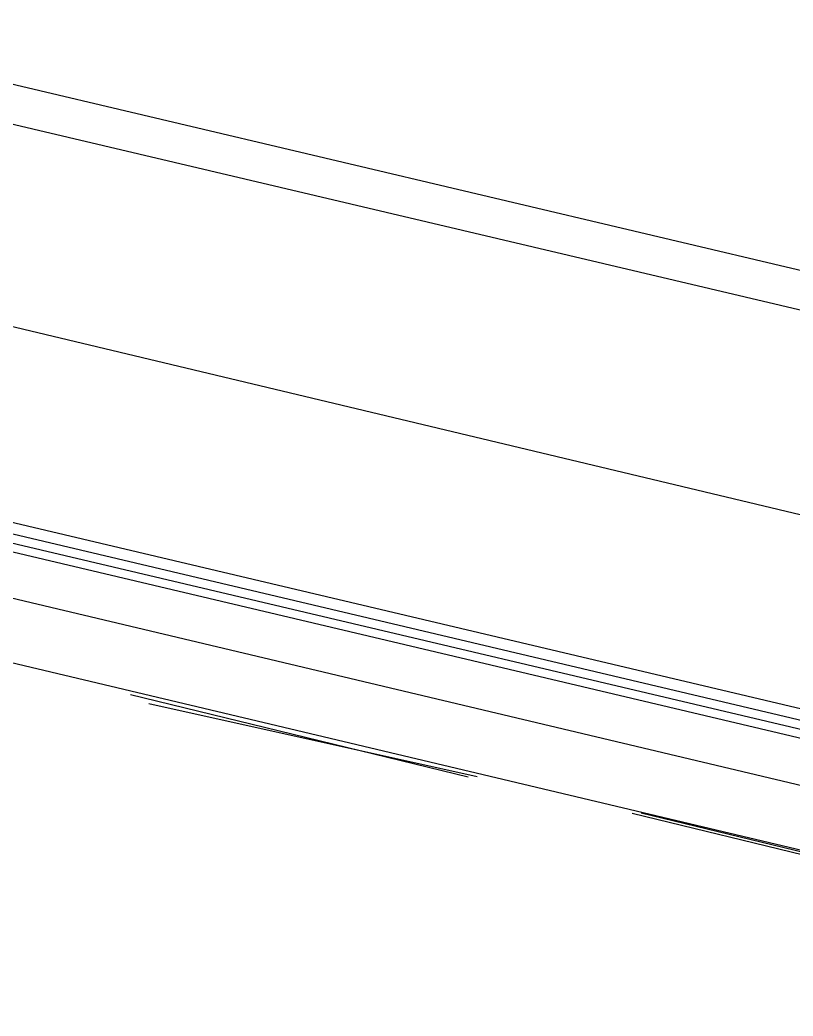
# Model space of a CAD drawing. Header units: feet. Extents: x -84 to 198, y -22 to 181.
# Drawn here: x 77.985 to 79.115, y 153.441 to 154.898 of the extents above; entities that cross this region are included whole.
import ezdxf

# ---------------------------------------------------------------- set-up
doc = ezdxf.new("R2010")
doc.units = ezdxf.units.FT
doc.layers.add('A-LINEA', color=7, linetype='CONTINUOUS')

msp = doc.modelspace()

# ---------------------------------------------------------------- linework, layer by layer
at = {"layer": 'A-LINEA'}
for p, q in [((91.3067, 151.6578), (77.5733, 154.8978)), ((77.8933, 154.7644), (86.5467, 152.7244)), ((79.52, 153.6844), (77.8933, 154.0711)), ((77.72, 154.0178), (86.3733, 151.9644)), ((78.1467, 153.9111), (78.64, 153.7911)), ((78.6533, 153.7911), (78.1733, 153.8978)), ((78.88, 153.7378), (79.3733, 153.6178)), ((79.3867, 153.6178), (78.8933, 153.7378))]:
    msp.add_line(p, q, dxfattribs=at)
for points in [[(77.8267, 154.4844), (79.6133, 154.0578), (81.96, 153.4978)], [(79.5467, 153.7911), (77.8533, 154.1911), (77.84, 154.1911), (77.84, 154.1778), (79.5333, 153.7778)], [(79.5333, 153.7511), (77.84, 154.1511), (77.84, 154.1644), (79.5333, 153.7644)]]:
    msp.add_lwpolyline(points, dxfattribs=at)

doc.saveas('drawing.dxf')
